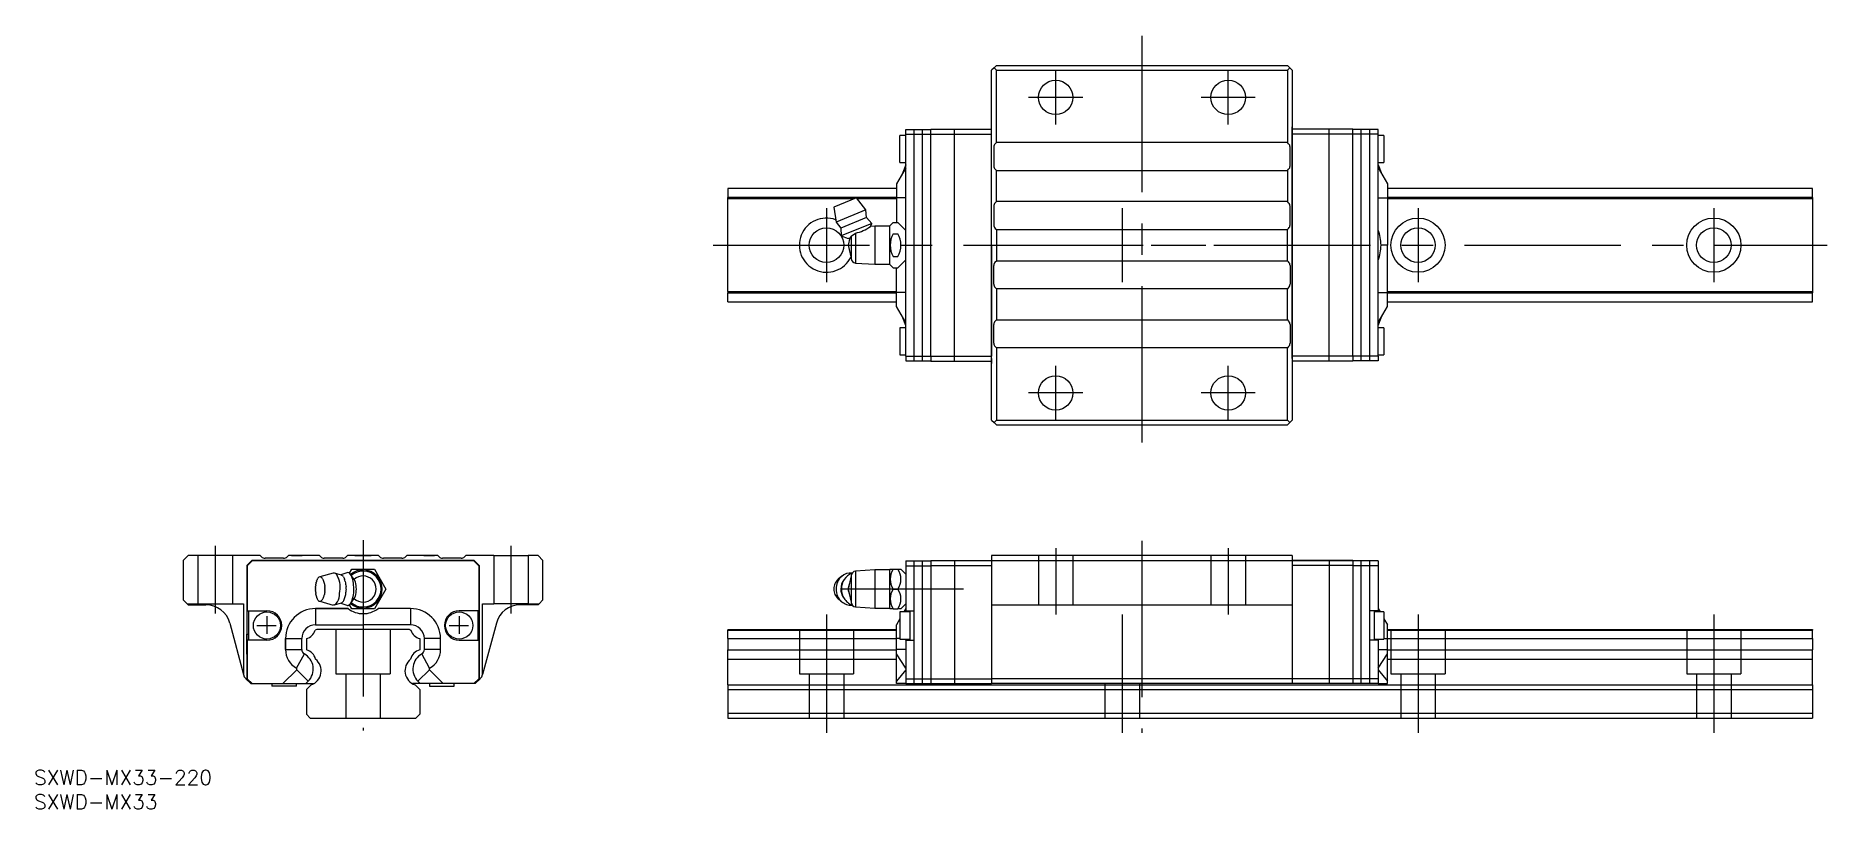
# Model space of a CAD drawing. Extents: x -66 to 297, y -18 to 138.
import ezdxf

# ---------------------------------------------------------------- set-up
doc = ezdxf.new("R2010")
doc.units = 0
doc.linetypes.add('CENTER', pattern=[50.8, 31.75, -6.35, 6.35, -6.35])
doc.linetypes.add('DASHED', pattern=[19.05, 12.7, -6.35])
doc.layers.get('0').update_dxf_attribs({"linetype": 'CONTINUOUS'})
doc.layers.add('CENTER', color=1, linetype='CENTER')
doc.styles.get("Standard").update_dxf_attribs({"font": 'txt.shx', "height": 3, "bigfont": 'bigfont.shx'})

msp = doc.modelspace()

# ---------------------------------------------------------------- linework, layer by layer
at = {"color": 7, "linetype": 'CONTINUOUS'}
for p, q in [((128, 132), (127.5, 131.5)), ((127.5, 60.5), (127.5, 131.5)), ((128.5, 132.5), (128, 132)), ((128.5, 131.5), (128, 132)), ((128.5, 132.5), (187.5, 132.5)), ((128.5, 131.5), (187.5, 131.5)), ((128.5, 116.85), (128.5, 131.5)), ((188, 132), (187.5, 132.5)), ((188, 132), (187.5, 131.5)), ((187.5, 131.5), (187.5, 116.85)), ((188.5, 131.5), (188, 132)), ((188.5, 131.5), (188.5, 60.5)), ((127.5, 119), (127.5, 120)), ((188.5, 119), (188.5, 120)), ((110.1, 118.250001), (108.9, 118.250001)), ((110.1, 118.250001), (108.9, 118.250001)), ((108.9, 112.750001), (108.9, 118.250001)), ((108.9, 112.750001), (108.9, 118.250001)), ((110.1, 119.5), (115.2, 119.5)), ((110.1, 118.5), (110.1, 119.5)), ((110.1, 73.5), (110.1, 118.5)), ((110.1, 118.5), (115.2, 118.5)), ((111.8, 72.5), (111.8, 119.5)), ((113.5, 72.5), (113.5, 119.5)), ((115.2, 119.55), (127.5, 119.55)), ((115.2, 118.55), (115.2, 119.55)), ((115.2, 73.45), (115.2, 118.55)), ((115.2, 118.55), (127.5, 118.55)), ((120, 72.45), (120, 119.55)), ((127.5, 118.55), (127.5, 119.6)), ((127.5, 73), (127.5, 119)), ((127.5, 96), (127.5, 118.55)), ((127.5, 96), (127.5, 118.55)), ((128.5, 116.85), (128.242893, 116.592893)), ((187.5, 116.85), (128.5, 116.85)), ((187.757107, 116.592893), (187.5, 116.85)), ((188.5, 119.6), (188.5, 118.55)), ((200.8, 119.55), (188.5, 119.55)), ((188.5, 73), (188.5, 119)), ((188.5, 96), (188.5, 118.55)), ((188.5, 118.55), (188.5, 96)), ((200.8, 118.55), (188.5, 118.55)), ((196, 72.45), (196, 119.55)), ((200.8, 118.55), (200.8, 119.55)), ((205.9, 119.5), (200.8, 119.5)), ((200.8, 73.45), (200.8, 118.55)), ((205.9, 118.5), (200.8, 118.5)), ((202.5, 72.5), (202.5, 119.5)), ((204.2, 72.5), (204.2, 119.5)), ((205.9, 118.5), (205.9, 119.5)), ((205.9, 73.5), (205.9, 118.5)), ((207.1, 118.250001), (205.9, 118.250001)), ((207.1, 118.250001), (207.1, 112.750001)), ((108.9, 112.750001), (110.1, 112.750001)), ((108.9, 112.750001), (110.1, 112.750001)), ((127.95, 115.885786), (127.95, 112.114214)), ((188.05, 112.114214), (188.05, 115.885786)), ((205.9, 112.750001), (207.1, 112.750001)), ((110.1, 111.729998), (108.2, 108.429998)), ((110.1, 111.729998), (108.2, 108.429998)), ((110.1, 112.28212), (109.332549, 110.397057)), ((110.1, 112.28212), (109.332549, 110.397057)), ((128.242893, 111.407107), (128.5, 111.15)), ((128.5, 111.15), (187.5, 111.15)), ((128.5, 104.85), (128.5, 111.15)), ((187.5, 111.15), (187.757107, 111.407107)), ((187.5, 111.15), (187.5, 104.85)), ((205.9, 112.28212), (206.667451, 110.397057)), ((205.9, 111.729998), (207.8, 108.429998)), ((108.2, 107.499998), (74, 107.499998)), ((74, 107.499998), (74, 105.70175)), ((108.2, 105.70175), (74, 105.70175)), ((74, 105.4), (74, 105.70175)), ((99.530224, 105.4), (74, 105.4)), ((74, 86.6), (74, 105.4)), ((100.112475, 105.641176), (95.493077, 103.727759)), ((101.962673, 103.160377), (100.112475, 105.641176)), ((108.2, 105.4), (100.292346, 105.4)), ((108.2, 108.429998), (108.2, 105.629998)), ((108.2, 108.429998), (108.2, 105.629998)), ((110.1, 105.629998), (108.2, 105.629998)), ((110.1, 105.629998), (108.2, 105.629998)), ((108.2, 105.629998), (108.2, 100.618802)), ((108.2, 105.629998), (108.2, 100.618802)), ((205.9, 105.629998), (207.8, 105.629998)), ((207.8, 108.429998), (207.8, 105.629998)), ((294, 107.499998), (207.8, 107.499998)), ((294, 105.70175), (207.8, 105.70175)), ((207.8, 105.629998), (207.8, 96)), ((294, 105.4), (207.8, 105.4)), ((294, 105.70175), (294, 107.499998)), ((294, 105.70175), (294, 105.4)), ((294, 105.4), (294, 86.6)), ((95.493077, 103.727759), (95.938979, 100.665281)), ((101.962673, 103.160377), (95.938979, 100.665281)), ((102.14405, 101.611917), (101.962673, 103.160377)), ((127.95, 103.885786), (127.95, 100.114214)), ((128.5, 104.85), (128.242893, 104.592893)), ((187.5, 104.85), (128.5, 104.85)), ((187.757107, 104.592893), (187.5, 104.85)), ((188.05, 100.114214), (188.05, 103.885786)), ((95.938979, 100.665281), (96.905653, 99.442102)), ((102.14405, 101.611917), (96.905653, 99.442102)), ((96.905653, 99.442102), (97.013119, 97.863028)), ((103.184634, 100.419353), (97.013119, 97.863028)), ((99, 97.813088), (99.881993, 98.450753)), ((99.881993, 98.450753), (99.881993, 92.356987)), ((103.184634, 100.419353), (102.14405, 101.611917)), ((102.906564, 99.822099), (102.906062, 99.822069)), ((102.906343, 99.821624), (102.906564, 99.822099)), ((102.906564, 99.822099), (103.184634, 100.419353)), ((103.8, 99.875), (102.906564, 99.822099)), ((106.8, 99.875), (103.8, 99.875)), ((103.8, 99.875), (103.8, 92.125)), ((107.543802, 100.618802), (106.8, 99.875)), ((106.8, 99.875), (106.8, 92.125)), ((107.543802, 100.618802), (108.481198, 100.618802)), ((107.543802, 98.309401), (108.481198, 98.309401)), ((110.1, 99), (108.481198, 100.618802)), ((128.242893, 99.407107), (128.5, 99.15)), ((128.5, 99.15), (187.5, 99.15)), ((128.5, 99.15), (128.5, 92.85)), ((187.5, 99.15), (187.757107, 99.407107)), ((187.5, 92.85), (187.5, 99.15)), ((97.013119, 97.863028), (98.402831, 97.356273)), ((98.738568, 97.49534), (98.4, 96)), ((98.4, 96), (99, 93.35)), ((98.402831, 97.356273), (98.878367, 97.553247)), ((98.878367, 97.553247), (99, 97.813088)), ((99, 97.813088), (99, 93.35)), ((127.5, 73.45), (127.5, 96)), ((127.5, 96), (127.5, 73.45)), ((128.5, 97.65), (128.5, 94.35)), ((187.5, 94.35), (187.5, 97.65)), ((188.5, 96), (188.5, 73.45)), ((188.5, 96), (188.5, 73.45)), ((207.8, 96), (206.493031, 96)), ((207.8, 86.370002), (207.8, 96)), ((99.881993, 92.356987), (103.8, 92.125)), ((103.8, 92.125), (106.8, 92.125)), ((106.8, 92.125), (107.543802, 91.381198)), ((107.543802, 93.690599), (108.481198, 93.690599)), ((107.543802, 91.381198), (108.481198, 91.381198)), ((108.2, 86.370002), (108.2, 91.381198)), ((108.481198, 91.381198), (110.1, 93)), ((127.95, 88.114214), (127.95, 91.885786)), ((128.242893, 92.592893), (128.5, 92.85)), ((128.5, 92.85), (187.5, 92.85)), ((187.5, 92.85), (187.757107, 92.592893)), ((188.05, 91.885786), (188.05, 88.114214)), ((128.5, 87.15), (128.242893, 87.407107)), ((187.757107, 87.407107), (187.5, 87.15)), ((74, 86.6), (108.2, 86.6)), ((74, 86.6), (74, 86.29825)), ((74, 86.29825), (108.2, 86.29825)), ((74, 84.500002), (74, 86.29825)), ((74, 84.500002), (108.2, 84.500002)), ((110.1, 86.370002), (108.2, 86.370002)), ((108.2, 83.570002), (108.2, 86.370002)), ((187.5, 87.15), (128.5, 87.15)), ((128.5, 87.15), (128.5, 80.85)), ((187.5, 80.85), (187.5, 87.15)), ((205.9, 86.370002), (207.8, 86.370002)), ((207.8, 86.6), (294, 86.6)), ((207.8, 83.570002), (207.8, 86.370002)), ((207.8, 86.29825), (294, 86.29825)), ((207.8, 84.500002), (294, 84.500002)), ((294, 86.6), (294, 86.29825)), ((294, 84.500002), (294, 86.29825)), ((110.1, 80.270002), (108.2, 83.570002)), ((110.1, 79.71788), (109.332549, 81.602943)), ((128.242893, 80.592893), (128.5, 80.85)), ((128.5, 80.85), (187.5, 80.85)), ((187.5, 80.85), (187.757107, 80.592893)), ((205.9, 80.270002), (207.8, 83.570002)), ((205.9, 79.71788), (206.667451, 81.602943)), ((108.9, 79.249999), (108.9, 73.749999)), ((110.1, 79.249999), (108.9, 79.249999)), ((127.95, 76.114214), (127.95, 79.885786)), ((188.05, 79.885786), (188.05, 76.114214)), ((207.1, 79.249999), (205.9, 79.249999)), ((207.1, 79.249999), (207.1, 73.749999)), ((108.9, 73.749999), (110.1, 73.749999)), ((110.1, 73.5), (115.2, 73.5)), ((110.1, 73.5), (110.1, 72.5)), ((115.2, 73.45), (127.5, 73.45)), ((115.2, 73.45), (115.2, 72.45)), ((127.5, 72.4), (127.5, 73.45)), ((127.5, 73), (127.5, 72)), ((128.5, 75.15), (128.242893, 75.407107)), ((187.5, 75.15), (128.5, 75.15)), ((128.5, 75.15), (128.5, 60.5)), ((187.757107, 75.407107), (187.5, 75.15)), ((187.5, 60.5), (187.5, 75.15)), ((200.8, 73.45), (188.5, 73.45)), ((188.5, 73.45), (188.5, 72.4)), ((188.5, 73), (188.5, 72)), ((205.9, 73.5), (200.8, 73.5)), ((200.8, 73.45), (200.8, 72.45)), ((205.9, 73.749999), (207.1, 73.749999)), ((205.9, 73.5), (205.9, 72.5)), ((110.1, 72.5), (115.2, 72.5)), ((115.2, 72.45), (127.5, 72.45)), ((200.8, 72.45), (188.5, 72.45)), ((205.9, 72.5), (200.8, 72.5)), ((127.5, 60.5), (128, 60)), ((128.5, 60.5), (128, 60)), ((128, 60), (128.5, 59.5)), ((128.5, 60.5), (187.5, 60.5)), ((128.5, 59.5), (187.5, 59.5)), ((188, 60), (187.5, 60.5)), ((187.5, 59.5), (188, 60)), ((188, 60), (188.5, 60.5)), ((-35.5, 33), (-36.5, 32)), ((-33.5, 33), (-35.5, 33)), ((-26.5, 33), (-33.5, 33)), ((-20.85, 33), (-26.5, 33)), ((-20.592893, 32.742893), (-20.85, 33)), ((-15.15, 33), (-15.407107, 32.742893)), ((-8.85, 33), (-15.15, 33)), ((-14.5, 33), (-12.35, 33)), ((-8.592893, 32.742893), (-8.85, 33)), ((-3.15, 33), (-3.407107, 32.742893)), ((3.15, 33), (-3.15, 33)), ((1.65, 33), (-1.65, 33)), ((-1.65, 33), (1.65, 33)), ((3.407107, 32.742893), (3.15, 33)), ((8.85, 33), (8.592893, 32.742893)), ((15.15, 33), (8.85, 33)), ((12.35, 33), (14.5, 33)), ((15.407107, 32.742893), (15.15, 33)), ((20.85, 33), (20.592893, 32.742893)), ((20.85, 33), (20.592893, 32.742893)), ((26.5, 33), (20.85, 33)), ((26.5, 33), (20.85, 33)), ((26.5, 33), (33.5, 33)), ((35.5, 33), (33.5, 33)), ((36.5, 32), (35.5, 33)), ((188.5, 33), (127.5, 33)), ((127.5, 33), (127.5, 32)), ((188.5, 33), (188.5, 32)), ((-36.5, 32), (-36.5, 24)), ((-22.55, 32), (-23.55, 31)), ((-23.55, 31), (-23.55, 17.049999)), ((-22.5, 31.9), (-23.5, 30.9)), ((-23.5, 30.9), (-23.5, 21.799999)), ((22.55, 32), (-22.55, 32)), ((22.5, 31.9), (-22.5, 31.9)), ((-16.114214, 32.45), (-19.885786, 32.45)), ((-6.04374, 29.442003), (-8.784859, 28.686199)), ((-4.114214, 32.45), (-7.885786, 32.45)), ((-5.766417, 29.437472), (-6.04374, 29.442003)), ((-4.399685, 29.015409), (-5.766417, 29.437472)), ((-3.319433, 29.507365), (-4.539195, 29.058492)), ((-2.772615, 29.39769), (-2.309401, 30.200001)), ((-2.1413, 28.62114), (-2.56411, 29.180199)), ((-2.309401, 30.200001), (2.309401, 30.200001)), ((2.309401, 30.200001), (4.618802, 26.200001)), ((7.885786, 32.45), (4.114214, 32.45)), ((19.885786, 32.45), (16.114214, 32.45)), ((22.5, 31.9), (23.5, 30.9)), ((22.55, 32), (23.55, 31)), ((23.5, 30.9), (23.5, 21.799999)), ((23.55, 31), (23.55, 8)), ((36.5, 24), (36.5, 32)), ((103.799998, 30.074997), (99.88199, 29.84301)), ((99.88199, 29.84301), (99.88199, 22.556984)), ((103.799998, 30.074997), (103.799998, 22.324997)), ((106.8, 30.075), (103.8, 30.075)), ((106.925, 30.2), (106.8, 30.075)), ((106.8, 30.075), (106.8, 22.325)), ((106.925, 30.2), (107.543802, 30.2)), ((107.543802, 30.2), (108.481198, 30.2)), ((108.481198, 30.2), (109.1, 30.2)), ((110.1, 29.2), (109.1, 30.2)), ((110.1, 31.9), (115.2, 31.9)), ((110.1, 31.9), (110.1, 30.9)), ((110.1, 30.9), (115.2, 30.9)), ((110.1, 30.9), (110.1, 21.799999)), ((111.8, 7), (111.8, 31.9)), ((113.5, 7), (113.5, 31.9)), ((115.2, 32), (127.5, 32)), ((115.2, 32), (115.2, 31)), ((115.2, 31), (127.5, 31)), ((115.2, 31), (115.2, 8)), ((120, 32), (120, 7)), ((127.5, 32), (127.5, 25)), ((127.5, 32), (200.8, 32)), ((200.8, 32), (188.5, 32)), ((188.5, 32), (188.5, 25)), ((200.8, 31), (188.5, 31)), ((196, 32), (196, 7)), ((200.8, 32), (200.8, 31)), ((205.9, 31.9), (200.8, 31.9)), ((200.8, 31), (200.8, 8)), ((205.9, 30.9), (200.8, 30.9)), ((202.5, 7), (202.5, 31.9)), ((204.2, 7), (204.2, 31.9)), ((205.9, 31.9), (205.9, 30.9)), ((205.9, 30.9), (205.9, 21.799999)), ((-1.813088, 28.132671), (-2.141316, 28.621161)), ((-1.553247, 27.632234), (-1.813088, 28.132671)), ((4.618802, 26.200001), (2.309401, 22.200001)), ((97.108775, 28.7792), (96.390158, 28.177914)), ((98.999998, 28.849997), (98.399998, 26.199997)), ((98.399998, 26.199997), (98.999998, 23.549997)), ((98.999998, 28.849997), (98.999998, 23.549997)), ((107.543802, 26.2), (108.481198, 26.2)), ((-36.5, 24), (-35.7, 23.2)), ((-35.7, 23.2), (-33.5, 23.2)), ((-35.7, 23.2), (-35.5, 23)), ((-35.5, 23), (-31.873822, 23)), ((-33.5, 23.2), (-26.5, 23.2)), ((-26.5, 23.2), (-24.25, 23.2)), ((-24.25, 23.2), (-24.25, 8.866025)), ((-3.039589, 22.230001), (-9.629998, 22.230001)), ((-9.629998, 22.230001), (-3.039589, 22.230001)), ((-9.629998, 22.230001), (-9.629998, 18.930001)), ((-9.629998, 22.230001), (-9.629998, 18.930001)), ((-8.784859, 23.713803), (-6.04374, 22.957999)), ((-5.765676, 22.962759), (-6.04374, 22.957999)), ((-5.766417, 22.96253), (-4.399685, 23.384593)), ((-4.539195, 23.34151), (-3.319433, 22.892637)), ((-2.309401, 22.200001), (-2.772747, 23.002539)), ((-2.56411, 23.219803), (-2.141213, 23.778977)), ((2.309401, 22.200001), (-2.309401, 22.200001)), ((-2.141286, 23.77888), (-1.813088, 24.267331)), ((-1.813088, 24.267331), (-1.553247, 24.767768)), ((9.629998, 22.230001), (3.039589, 22.230001)), ((9.629998, 22.230001), (9.629998, 18.930001)), ((24.25, 23.2), (26.5, 23.2)), ((24.25, 8.866025), (24.25, 23.2)), ((33.5, 23.2), (26.5, 23.2)), ((35.5, 23), (31.873822, 23)), ((33.5, 23.2), (35.7, 23.2)), ((35.7, 23.2), (35.5, 23)), ((35.7, 23.2), (36.5, 24)), ((99.88199, 22.556984), (103.799998, 22.324997)), ((103.8, 22.325), (106.8, 22.325)), ((106.8, 22.325), (106.925, 22.2)), ((107.543802, 22.2), (106.925, 22.2)), ((107.543802, 22.2), (108.481198, 22.2)), ((109.1, 22.2), (108.481198, 22.2)), ((109.1, 22.2), (110.1, 23.2)), ((110.1, 22.230001), (109.708484, 21.549999)), ((127.5, 25), (127.5, 8)), ((127.5, 23), (188.5, 23)), ((188.5, 25), (188.5, 8)), ((205.9, 22.230001), (206.291516, 21.549999)), ((-27.044193, 19.294095), (-24.25, 8.866025)), ((-23.5, 21.799999), (-19.500001, 21.799999)), ((-23.25, 21.799999), (-23.25, 15.799999)), ((-9.629998, 18.930001), (0, 18.930001)), ((-9.629998, 18.930001), (0, 18.930001)), ((0, 21.213092), (0, 21.215107)), ((0, 21.200001), (0, 21.213092)), ((9.629998, 18.930001), (0, 18.930001)), ((23.5, 21.799999), (19.500001, 21.799999)), ((23.25, 21.799999), (23.25, 15.799999)), ((23.25, 21.799999), (23.25, 15.799999)), ((27.044193, 19.294095), (24.25, 8.866025)), ((108.9, 20.14579), (108.2, 18.930001)), ((108.2, 16.130001), (108.2, 18.930001)), ((110.9, 21.549999), (108.9, 21.549999)), ((108.9, 21.549999), (108.9, 16.049999)), ((110.1, 21.549999), (110.1, 21.799999)), ((110.1, 21.799999), (111.8, 21.799999)), ((110.9, 21.799999), (110.9, 15.799999)), ((110.9, 21.799999), (110.9, 15.799999)), ((205.9, 21.799999), (204.2, 21.799999)), ((205.1, 21.799999), (205.1, 15.799999)), ((207.1, 21.549999), (205.1, 21.549999)), ((205.9, 21.549999), (205.9, 21.799999)), ((207.1, 21.549999), (207.1, 16.049999)), ((207.1, 20.14579), (207.8, 18.930001)), ((207.8, 16.130001), (207.8, 18.930001)), ((-23.55, 17.049999), (-23.55, 12.949999)), ((-23.55, 12.949999), (-23.55, 17.049999)), ((-23.55, 17.049999), (-23.25, 17.049999)), ((-19.500001, 15.799999), (-23.5, 15.799999)), ((-23.5, 15.799999), (-23.5, 8)), ((-15.729998, 16.130001), (-12.429998, 16.130001)), ((-15.729998, 16.130001), (-12.429998, 16.130001)), ((-15.729998, 16.130001), (-15.729998, 13.901394)), ((-15.729998, 13.901394), (-15.729998, 16.130001)), ((-12.429998, 13.901394), (-12.429998, 16.130001)), ((-12.429998, 13.901394), (-12.429998, 16.130001)), ((-11.499998, 16.153169), (-11.499998, 13.846832)), ((-9.4, 18.000001), (-9.70175, 17.825785)), ((9.4, 18.000001), (-9.4, 18.000001)), ((9.4, 18.000001), (9.70175, 17.825785)), ((11.499998, 16.153169), (11.499998, 13.846832)), ((12.429998, 13.901394), (12.429998, 16.130001)), ((15.729998, 16.130001), (12.429998, 16.130001)), ((15.729998, 13.901394), (15.729998, 16.130001)), ((19.500001, 15.799999), (23.5, 15.799999)), ((23.5, 15.799999), (23.5, 8)), ((74, 18.000001), (108.2, 18.000001)), ((74, 18.000001), (74, 17.825785)), ((74, 17.825785), (108.2, 17.825785)), ((74, 16.153169), (74, 17.825785)), ((74, 16.153169), (108.2, 16.153169)), ((74, 16.153169), (74, 13.846832)), ((108.2, 13.901394), (108.2, 16.130001)), ((108.9, 16.130001), (108.2, 16.130001)), ((108.9, 16.049999), (110.9, 16.049999)), ((110.1, 15.799999), (110.1, 16.049999)), ((110.1, 15.799999), (110.1, 8)), ((110.1, 15.799999), (111.8, 15.799999)), ((205.9, 15.799999), (204.2, 15.799999)), ((205.1, 16.049999), (207.1, 16.049999)), ((205.9, 15.799999), (205.9, 16.049999)), ((205.9, 15.799999), (205.9, 8)), ((207.1, 16.130001), (207.8, 16.130001)), ((207.8, 18.000001), (294, 18.000001)), ((207.8, 17.825785), (294, 17.825785)), ((207.8, 16.153169), (294, 16.153169)), ((207.8, 13.901394), (207.8, 16.130001)), ((294, 18.000001), (294, 17.825785)), ((294, 16.153169), (294, 17.825785)), ((294, 16.153169), (294, 13.846832)), ((-23.55, 12.949999), (-23.55, 8)), ((-23.55, 12.949999), (-23.5, 12.949999)), ((-15.729998, 13.901394), (-12.429998, 13.901394)), ((-15.729998, 13.901394), (-12.429998, 13.901394)), ((-13.507121, 10.13635), (-11.91305, 13.025802)), ((-13.507121, 10.13635), (-11.91305, 13.025802)), ((13.507121, 10.13635), (11.91305, 13.025802)), ((15.729998, 13.901394), (12.429998, 13.901394)), ((74, 13.846832), (108.2, 13.846832)), ((74, 11.956225), (74, 13.846832)), ((74, 11.956225), (108.2, 11.956225)), ((74, 6.756601), (74, 11.956225)), ((110.1, 13.901394), (108.2, 13.901394)), ((108.2, 13.025802), (108.2, 13.901394)), ((110.1, 10.13635), (108.2, 13.025802)), ((108.2, 7.486358), (108.2, 13.025802)), ((205.9, 13.901394), (207.8, 13.901394)), ((205.9, 10.13635), (207.8, 13.025802)), ((207.8, 13.025802), (207.8, 13.901394)), ((207.8, 13.846832), (294, 13.846832)), ((207.8, 7.486358), (207.8, 13.025802)), ((207.8, 11.956225), (294, 11.956225)), ((294, 11.956225), (294, 13.846832)), ((294, 6.756601), (294, 11.956225)), ((-24.25, 8.866025), (-24.116025, 8.366025)), ((-24.116025, 8.366025), (-22.75, 7)), ((-23.75, 8), (-22.75, 7)), ((-22.75, 7), (-23.75, 8)), ((-23.55, 8), (-22.55, 7)), ((-23.5, 8), (-22.5, 7)), ((-13.46231, 9.81981), (-16.28212, 7)), ((-16.28212, 7), (-13.46231, 9.81981)), ((-13.46231, 9.81981), (-11.128858, 7.486358)), ((-13.46231, 9.81981), (-11.128858, 7.486358)), ((-11.615216, 7), (-11.128858, 7.486358)), ((-11.615216, 7), (-11.128858, 7.486358)), ((13.46231, 9.81981), (11.128858, 7.486358)), ((11.615216, 7), (11.128858, 7.486358)), ((16.28212, 7), (13.46231, 9.81981)), ((23.5, 8), (22.5, 7)), ((23.55, 8), (22.55, 7)), ((22.75, 7), (24.116025, 8.366025)), ((23.75, 8), (22.75, 7)), ((23.75, 8), (22.75, 7)), ((24.116025, 8.366025), (24.25, 8.866025)), ((110.1, 9.81981), (108.2, 7.486358)), ((108.2, 7), (108.2, 7.486358)), ((110.1, 8), (115.2, 8)), ((110.1, 8), (110.1, 7)), ((115.2, 8), (127.5, 8)), ((115.2, 8), (115.2, 7)), ((188.5, 8), (127.5, 8)), ((127.5, 8), (127.5, 7)), ((200.8, 8), (188.5, 8)), ((188.5, 8), (188.5, 7)), ((205.9, 8), (200.8, 8)), ((200.8, 8), (200.8, 7)), ((205.9, 9.81981), (207.8, 7.486358)), ((205.9, 8), (205.9, 7)), ((207.8, 7), (207.8, 7.486358)), ((-22.75, 7), (-22.55, 7)), ((-22.55, 7), (-22.5, 7)), ((-22.5, 7), (-16.28212, 7)), ((-18.5, 6.961185), (-18.5, 6.5)), ((-13.5, 6.5), (-18.5, 6.5)), ((-16.28212, 7), (-11.615216, 7)), ((-16.28212, 7), (-11.615216, 7)), ((-13.5, 6.5), (-13.5, 7)), ((-11.615216, 7), (-10.003333, 7)), ((-11.615216, 7), (-10.003333, 7)), ((-10.543396, 6.756601), (-11.499998, 5.799999)), ((-11.499998, 5.799999), (-11.499998, 0.8)), ((11.615216, 7), (10.003333, 7)), ((10.543396, 6.756601), (11.499998, 5.799999)), ((11.499998, 5.799999), (11.499998, 0.8)), ((16.28212, 7), (11.615216, 7)), ((13.5, 7), (13.5, 6.5)), ((13.5, 6.5), (18.5, 6.5)), ((22.5, 7), (16.28212, 7)), ((18.5, 6.5), (18.5, 7)), ((22.55, 7), (22.5, 7)), ((22.75, 7), (22.55, 7)), ((74, 6.756601), (294, 6.756601)), ((74, 6.756601), (74, 5.799999)), ((74, 5.799999), (294, 5.799999)), ((74, 5.799999), (74, 1)), ((110.1, 7), (108.2, 7)), ((110.1, 7), (115.2, 7)), ((115.2, 7), (127.5, 7)), ((188.5, 7), (127.5, 7)), ((200.8, 7), (188.5, 7)), ((205.9, 7), (200.8, 7)), ((205.9, 7), (207.8, 7)), ((294, 6.756601), (294, 5.799999)), ((294, 5.799999), (294, 1)), ((-10.699998, 0), (-11.499998, 0.8)), ((-10.699998, 0), (10.699998, 0)), ((11.499998, 0.8), (10.699998, 0)), ((74, 1), (294, 1)), ((74, 1), (74, 0)), ((74, 0), (294, 0)), ((294, 1), (294, 0))]:
    msp.add_line(p, q, dxfattribs=at)
at = {"color": 3, "linetype": 'DASHED'}
for p, q in [((-33.5, 33), (-33.5, 23.2)), ((-26.5, 33), (-26.5, 23.2)), ((26.5, 33), (26.5, 23.2)), ((33.5, 33), (33.5, 23.2)), ((136.999998, 33), (136.999998, 23)), ((143.999998, 33), (143.999998, 23)), ((171.999998, 33), (171.999998, 23)), ((178.999998, 33), (178.999998, 23)), ((-5.5, 18.000001), (-5.5, 9.000001)), ((5.5, 18.000001), (5.5, 9.000001)), ((88.5, 18), (88.5, 9)), ((99.5, 18), (99.5, 9)), ((208.5, 18), (208.5, 9)), ((219.5, 18), (219.5, 9)), ((268.5, 18), (268.5, 9)), ((279.5, 18), (279.5, 9)), ((-5.5, 9.000001), (5.5, 9.000001)), ((-3.5, 9.000001), (-3.5, 0)), ((3.5, 9.000001), (3.5, 0)), ((88.5, 9), (99.5, 9)), ((90.5, 9), (90.5, 0)), ((97.5, 9), (97.5, 0)), ((208.5, 9), (219.5, 9)), ((210.5, 9), (210.5, 0)), ((217.5, 9), (217.5, 0)), ((268.5, 9), (279.5, 9)), ((270.5, 9), (270.5, 0)), ((277.5, 9), (277.5, 0)), ((150.5, 7), (150.5, 0)), ((157.5, 7), (157.5, 0))]:
    msp.add_line(p, q, dxfattribs=at)
at = {"color": 7, "linetype": 'CONTINUOUS'}
for centre, radius in [((140.5, 126), 3.5), ((175.5, 126), 3.5), ((94, 96), 3.5), ((214, 96), 5.5), ((214, 96), 3.5), ((274, 96), 5.5), ((274, 96), 3.5), ((140.5, 66), 3.5), ((175.5, 66), 3.5), ((-19.500001, 18.799999), 2.75), ((-19.500001, 18.799999), 2.75), ((19.500001, 18.799999), 2.75)]:
    msp.add_circle(centre, radius, dxfattribs=at)
for centre, radius, start, end in [((128.95, 115.885786), 1, 135, 180), ((187.05, 115.885786), 1, 0, 45), ((128.95, 112.114214), 1, 180, 225), ((187.05, 112.114214), 1, 315, 0), ((128.95, 103.885786), 1, 135, 180), ((187.05, 103.885786), 1, 0, 45), ((94, 96), 5.5, 70.17981706, 334.04106158), ((98.484238, 105.554665), 7.240116, 281.131236, 307.648003), ((111.545285, 96), 4.620086, 150.009194, 209.990806), ((104.481176, 96), 4.618821, 330.000138, 29.999862), ((128.95, 100.114214), 1, 180, 225), ((187.05, 100.114214), 1, 315, 0), ((198.781853, 96.073178), 7.711525, 359.456289, 22.623411), ((198.781853, 95.926822), 7.711525, 337.376589, 0.543711), ((100, 93.35), 1, 180, 263.222886), ((128.95, 91.885786), 1, 135, 180), ((187.05, 91.885786), 1, 0, 45), ((128.95, 88.114214), 1, 180, 225), ((187.05, 88.114214), 1, 315, 0), ((128.95, 79.885786), 1, 135, 180), ((187.05, 79.885786), 1, 0, 45), ((128.95, 76.114214), 1, 180, 225), ((187.05, 76.114214), 1, 315, 0), ((-19.885786, 33.45), 1, 225, 270), ((-16.114214, 33.45), 1, 270, 315), ((-7.885786, 33.45), 1, 225, 270), ((-4.114214, 33.45), 1, 270, 315), ((4.114214, 33.45), 1, 225, 270), ((7.885786, 33.45), 1, 270, 315), ((16.114214, 33.45), 1, 225, 270), ((19.885786, 33.45), 1, 270, 315), ((-6.182379, 28.441891), 1.079059, 21.027789, 67.283441), ((-3.139698, 29.029167), 0.51086, 60.817071, 110.599177), ((-3.370584, 28.615756), 0.984375, 34.987781, 60.817071), ((-5.20676, 27.330635), 3.225598, 7.352505, 34.987781), ((0, 26.200001), 3.875, 229.239253, 130.760747), ((0, 26.200001), 3.643013, 229.005775, 130.994225), ((98.957966, 26.603428), 2.855673, 85.154685, 130.785155), ((100.200095, 26.447107), 3.11348, 109.689426, 146.93569), ((99.999998, 28.849997), 1, 96.777114, 180), ((110.467777, 28.2), 3.542546, 145.627859, 214.372141), ((105.557223, 28.2), 3.542546, 325.627859, 34.372141), ((-7.815976, 26.18969), 1.827235, 176.972416, 183.246873), ((-13.34663, 26.48221), 3.711149, 356.972416, 0.06159), ((-13.350628, 25.875713), 3.716315, 0.161663, 3.246873), ((-7.82122, 26.488149), 1.814264, 173.732955, 180.06159), ((-7.822039, 25.891312), 1.812296, 180.161663, 186.498593), ((-13.471453, 27.108652), 3.869939, 353.732955, 356.704696), ((-13.486608, 25.246057), 3.888906, 3.540293, 6.498593), ((-7.841072, 26.784469), 1.769768, 170.183611, 176.704696), ((-7.843225, 25.595205), 1.765268, 183.540293, 190.081435), ((-13.840448, 27.822508), 4.318749, 350.183611, 352.8665), ((-7.888095, 27.077569), 1.680037, 165.922941, 172.8665), ((-15.055126, 28.874753), 5.708887, 345.922941, 347.983489), ((-7.992904, 27.371504), 1.511551, 160.092176, 167.983489), ((-31.261412, 35.79818), 23.235818, 340.092176, 340.615829), ((-8.225807, 27.693215), 1.184042, 149.946163, 160.615829), ((-7.162749, 27.078126), 2.412222, 144.287057, 149.946163), ((-8.723798, 28.200388), 0.489633, 97.163906, 144.287057), ((-8.830649, 28.059542), 0.628327, 42.771286, 85.820863), ((-9.657886, 27.294282), 1.755246, 34.411274, 42.771286), ((-9.342798, 27.510118), 1.373322, 24.802843, 34.411274), ((-13.658505, 25.515722), 6.127577, 22.759123, 24.802843), ((-9.700417, 27.176227), 1.835289, 16.133904, 22.759123), ((-41.359035, 18.018138), 34.791908, 15.791332, 16.133904), ((-9.918432, 26.909795), 2.118171, 10.23661, 15.791332), ((23.122966, 32.876679), 31.457679, 190.23661, 190.606993), ((-10.037197, 25.717946), 2.276762, 349.069305, 354.158469), ((-10.043591, 26.665537), 2.28545, 5.541183, 10.606993), ((8.81291, 23.789416), 16.671741, 173.467098, 174.158469), ((8.44708, 28.459401), 16.292033, 185.541183, 186.248286), ((-10.104669, 25.955807), 2.369479, 353.467098, 358.317152), ((-10.107512, 26.427904), 2.37344, 1.407971, 6.248286), ((5.900885, 25.485569), 13.642982, 177.476648, 178.317152), ((5.826605, 26.819544), 13.565489, 181.407971, 182.253139), ((-10.126317, 26.191877), 2.399776, 357.476648, 2.253139), ((-25.74195, 20.922789), 22.034099, 18.651853, 21.027789), ((-8.854299, 26.623131), 4.210332, 354.232155, 18.651853), ((-79.962339, 33.805706), 75.680205, 352.883837, 354.232155), ((-4.986782, 27.753135), 1.392128, 55.067607, 65.056368), ((-4.5595, 28.364891), 0.645927, 25.474361, 55.067607), ((16.460555, 38.3794), 22.637824, 205.474361, 206.754214), ((-4.999864, 27.560479), 1.395456, 7.348267, 26.754214), ((21.437506, 30.969824), 25.26084, 187.348267, 189.747964), ((-6.124403, 25.53865), 2.657619, 340.717707, 1.156033), ((1.467726, 25.691854), 4.936055, 174.091162, 181.156033), ((-5.242506, 26.386335), 1.810019, 354.091162, 9.747964), ((-24.05413, 24.898675), 22.229223, 3.356085, 7.352505), ((-6.972419, 25.900377), 5.118167, 345.935325, 3.356085), ((0, 26.200001), 2.65, 226.828535, 133.171465), ((-6.661791, 26.200001), 5.305517, 344.338613, 15.661387), ((36, 26.975305), 0.8, 51.317813, 52.020128), ((98.1192, 26.187277), 2.626158, 179.722486, 204.185393), ((98.242173, 26.186682), 2.749132, 156.369635, 179.722486), ((97.948924, 26.314984), 2.429045, 129.920177, 156.369635), ((99.385037, 26.212013), 3.446083, 155.892349, 180.199772), ((99.500442, 26.212415), 3.561488, 180.199772, 203.708107), ((99.239442, 26.277164), 3.286576, 130.785155, 155.892349), ((99.889111, 26.189283), 2.983481, 179.794248, 196.576692), ((100.04189, 26.188735), 3.136262, 141.446609, 179.794248), ((100.471574, 26.220739), 3.458522, 163.285436, 180.343625), ((100.772518, 26.222544), 3.759472, 180.343625, 196.027315), ((100.613095, 26.178242), 3.606286, 146.93569, 163.285436), ((100.861654, 26.216421), 2.461711, 180.382258, 205.132627), ((100.803656, 26.203349), 2.400815, 154.706779, 179.778144), ((110.467777, 24.2), 3.542546, 145.627859, 214.372141), ((105.557223, 24.200001), 3.542546, 325.627859, 34.372141), ((-31.873856, 17.999956), 5.000044, 15.000388, 89.999612), ((-9.62991, 16.129913), 6.100088, 90.000829, 179.999171), ((-9.62991, 16.129913), 6.100088, 90.000829, 179.999171), ((-13.883263, 24.521329), 4.369491, 7.427746, 10.081435), ((-7.892956, 25.302284), 1.671507, 187.427746, 194.414102), ((-15.228932, 23.416801), 5.902897, 12.418262, 14.414102), ((-8.003704, 25.007785), 1.495425, 192.418262, 200.413195), ((-42.960892, 11.998158), 35.804112, 20.072074, 20.413195), ((-8.249624, 24.681498), 1.151798, 200.072074, 211.120758), ((-7.475663, 25.148764), 2.055873, 211.120758, 217.888425), ((-8.722065, 24.178871), 0.476566, 217.888425, 242.118976), ((-8.766536, 24.094812), 0.381469, 242.118976, 267.259834), ((-8.818327, 24.310163), 0.597327, 273.22019, 298.700516), ((-8.814477, 24.303132), 0.589311, 298.700516, 314.972014), ((-9.525205, 25.014554), 1.594923, 314.972014, 324.40485), ((-9.312071, 24.861992), 1.332814, 324.40485, 334.405723), ((-13.177992, 26.713757), 5.619348, 334.405723, 336.646411), ((-9.680821, 25.203758), 1.810109, 336.646411, 343.386522), ((-35.484164, 32.902678), 28.737528, 343.386522, 343.802199), ((-9.90686, 25.472849), 2.102949, 343.802199, 349.405926), ((26.220817, 18.715606), 34.651227, 169.069305, 169.405926), ((-6.931571, 24.688321), 2.082517, 304.045358, 352.883837), ((-4.695376, 24.172631), 0.841688, 290.567313, 338.478172), ((-24.156667, 31.847204), 21.761557, 338.478172, 340.717707), ((-3.124601, 23.790414), 0.918675, 257.755746, 277.707259), ((0, 26.2), 5, 232.560895, 270), ((-3.033836, 23.119743), 0.24189, 277.707259, 306.309154), ((-2.056343, 21.789492), 1.408885, 120.565335, 126.309154), ((-3.057932, 23.485427), 0.560728, 300.565335, 331.724389), ((-8.048962, 26.170081), 6.22798, 331.724389, 345.935325), ((0, 26.2), 5, 270, 307.439105), ((9.62991, 16.129913), 6.100088, 0.000829, 89.999171), ((31.873856, 17.999956), 5.000044, 90.000388, 164.999612), ((98.034755, 26.149352), 2.533588, 204.185393, 229.524924), ((99.156525, 26.061388), 3.185872, 203.708107, 230.00208), ((127.795084, 61.02493), 48.380977, 229.524924, 230.634586), ((100.124561, 26.25937), 3.229141, 196.576692, 217.91309), ((99.006442, 25.882513), 2.952374, 230.00208, 251.862305), ((100.35818, 26.103521), 3.328377, 196.027315, 213.703826), ((100.384405, 26.121013), 3.359901, 213.703826, 231.004181), ((98.94725, 25.701817), 2.76223, 251.862305, 275.232801), ((100.095523, 25.76422), 2.900821, 231.004181, 250.999752), ((99.999998, 23.549997), 1, 180, 263.222886), ((-19.500001, 18.799999), 3, 270, 90), ((-9.629998, 16.130001), 2.8, 90, 180), ((-9.629998, 16.130001), 2.8, 90, 180), ((9.629998, 16.130001), 2.8, 0, 90), ((19.500001, 18.799999), 3, 90, 270), ((-12.083999, 18.584001), 2.5, 283.509136, 342.344911), ((12.083999, 18.584001), 2.5, 197.655089, 256.490864), ((-11.429897, 13.901453), 4.300101, 180.000791, 241.114288), ((-11.429897, 13.901453), 4.300101, 180.000791, 241.114288), ((-11.429998, 13.901394), 1, 180, 241.115079), ((-11.429998, 13.901394), 1, 180, 241.115079), ((-13.603732, 9.961231), 3.5, 315, 61.115079), ((-13.603732, 9.961231), 3.5, 315, 61.115079), ((-12.083999, 11.416), 2.5, 12.479485, 76.490864), ((-11.499998, 9.599999), 3, 288.594438, 51.758493), ((11.499998, 9.599999), 3, 128.241507, 251.405562), ((12.083999, 11.416), 2.5, 103.509136, 167.520515), ((13.603732, 9.961231), 3.5, 118.884921, 225), ((11.429998, 13.901394), 1, 298.884921, 0), ((11.429897, 13.901453), 4.300101, 298.885712, 359.999209), ((-13.603732, 9.961231), 0.2, 315.000219, 61.114983), ((13.603732, 9.961231), 0.2, 118.885017, 224.999781)]:
    msp.add_arc(centre, radius, start, end, dxfattribs=at)
at = {"layer": 'CENTER', "color": 1, "linetype": 'CENTER'}
for p, q in [((158, 138.5), (158, 55.5)), ((140.5, 120.5), (140.5, 131.5)), ((175.5, 120.5), (175.5, 131.5)), ((146, 126), (135, 126)), ((181, 126), (170, 126)), ((94, 103.5), (94, 88.5)), ((154, 103.5), (154, 88.5)), ((214, 103.5), (214, 88.5)), ((274, 103.5), (274, 88.5)), ((71, 96), (297, 96)), ((126.5, 96), (189.5, 96)), ((140.5, 60.5), (140.5, 71.5)), ((175.5, 60.5), (175.5, 71.5)), ((146, 66), (135, 66)), ((181, 66), (170, 66)), ((-30, 35), (-30, 21.2)), ((0, 36.117), (0, -2.483)), ((30, 35), (30, 21.2)), ((140.499998, 34.5), (140.499998, 21)), ((158, 36), (158, -3)), ((175.499998, 34.5), (175.499998, 21)), ((121.786615, 26.199997), (96.988615, 26.199997)), ((-21.535001, 18.799999), (-17.635001, 18.799999)), ((-19.500001, 20.686999), (-19.500001, 17.086999)), ((17.465001, 18.799999), (21.365001, 18.799999)), ((19.500001, 20.686999), (19.500001, 17.086999)), ((94, 21), (94, -3)), ((154, 21), (154, -3)), ((214, 21), (214, -3)), ((274, 21), (274, -3))]:
    msp.add_line(p, q, dxfattribs=at)

# ---------------------------------------------------------------- texts
at = {"color": 7, "linetype": 'CONTINUOUS'}
for s, p in [('SXWD-MX33-220', (-66.767048, -13.55103)), ('SXWD-MX33', (-66.767048, -18.491164))]:
    msp.add_text(s, height=3, dxfattribs=at).set_placement(p)

doc.saveas('drawing.dxf')
